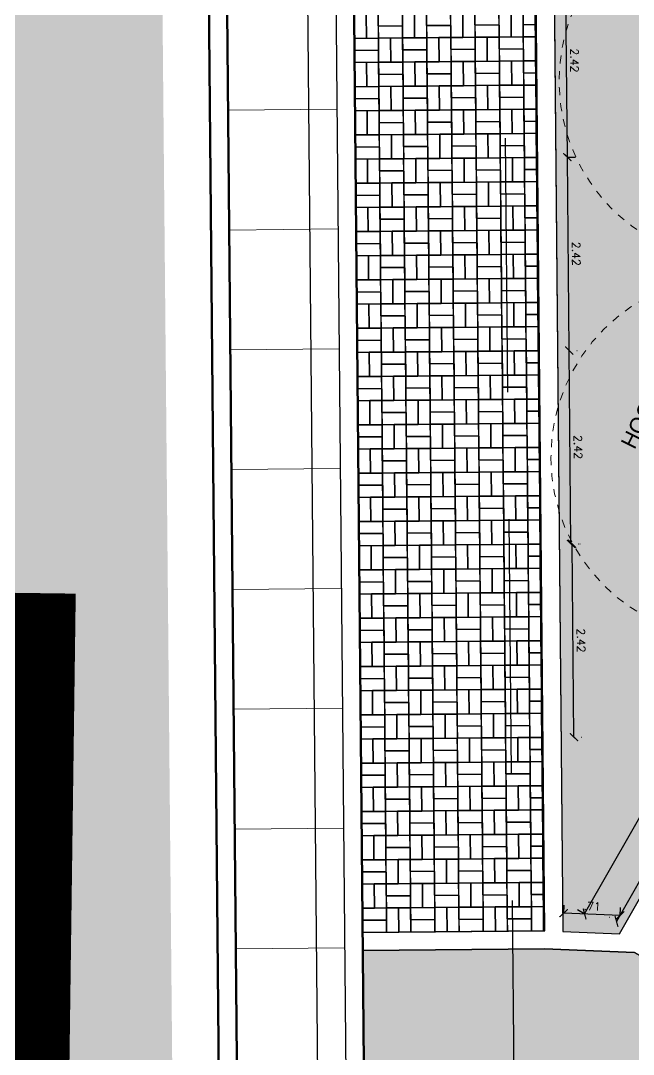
# Model space of a CAD drawing. Header units: millimetres. Extents: x 460 to 723, y 360 to 962.
# Drawn here: x 575.39 to 583.04, y 558.81 to 571.72 of the extents above; entities that cross this region are included whole.
import ezdxf
from ezdxf.enums import TextEntityAlignment as Align

# ---------------------------------------------------------------- set-up
doc = ezdxf.new("R2010")
doc.units = ezdxf.units.MM
doc.linetypes.add('DASHED2', pattern=[0.375, 0.25, -0.125])
doc.linetypes.add('HIDDEN2', pattern=[4.7625, 3.175, -1.5875])
doc.layers.get('0').update_dxf_attribs({"true_color": 0xc2ced6})
for name, color, linetype, lineweight in [('0-EVACUACIÓN', 84, 'Continuous', 90), ('LOTES_MENORCA', 250, 'Continuous', 50), ('Menorca-Parques-A-Arboles', 74, 'Continuous', 18), ('Menorca-Parques-A-Bruñas', 252, 'Continuous', 5), ('Menorca-Parques-A-Proyeccion', 9, 'DASHED2', 9)]:
    doc.layers.add(name, color=color, linetype=linetype, lineweight=lineweight)
for name, color, linetype in [('00_EJE VIAL', 253, 'HIDDEN2'), ('00_Lotes', 224, 'Continuous'), ('03_Text_Rasante', 1, 'Continuous'), ('0_HATCH_VEREDA', 253, 'Continuous'), ('C-ROAD', 7, 'Continuous'), ('Default', 7, 'Continuous'), ('G-ACOTADO LOTES', 251, 'Continuous')]:
    doc.layers.add(name, color=color, linetype=linetype)
doc.layers.add('A_TRAZADO', color=4, linetype='Continuous', plot=False)
doc.styles.add('01COTAS', font='romans.shx')
doc.styles.add('L100', font='', dxfattribs={"height": 0.25})
doc.styles.get('L100').set_extended_font_data('Simplified Arabic')
doc.dimstyles.new('DIM-50-PLANTA', dxfattribs={"dimscale": 0.05, "dimtxt": 2, "dimasz": 2, "dimexe": 2, "dimexo": 2, "dimgap": 1, "dimtad": 1, "dimzin": 4, "dimdsep": 46, "dimtxsty": '01COTAS', "dimblk": 'ARCHTICK', "dimcen": 25, "dimclrd": 256, "dimclre": 256, "dimclrt": 2, "dimadec": 0, "dimazin": 3, "dimtfac": 1, "dimtmove": 2, "dimatfit": 3, "dimfxl": 2, "dimtolj": 1, "dimtzin": 0, "dimarcsym": 0})

# ---------------------------------------------------------------- blocks, each defined once
blk = doc.blocks.new('block de adoquin 2')
at = {"layer": '0_HATCH_VEREDA', "elevation": -6.8006}
for points in [[(311096.1001, 8611288.2044), (311096.2001, 8611288.2049), (311096.1992, 8611288.4049), (311096.0992, 8611288.4044)], [(311096.2001, 8611288.2049), (311096.3001, 8611288.2053), (311096.2992, 8611288.4053), (311096.1992, 8611288.4049)], [(311096.2992, 8611288.4053), (311096.2997, 8611288.3053), (311096.4997, 8611288.3063), (311096.4992, 8611288.4063)], [(311096.5001, 8611288.2063), (311096.6001, 8611288.2067), (311096.5992, 8611288.4067), (311096.4992, 8611288.4063)], [(311096.6001, 8611288.2067), (311096.7001, 8611288.2072), (311096.6992, 8611288.4072), (311096.5992, 8611288.4067)], [(311096.6992, 8611288.4072), (311096.6997, 8611288.3072), (311096.8997, 8611288.3081), (311096.8992, 8611288.4081)], [(311096.9001, 8611288.2081), (311097.0001, 8611288.2086), (311096.9992, 8611288.4086), (311096.8992, 8611288.4081)], [(311097.0001, 8611288.2086), (311097.1001, 8611288.2091), (311097.0992, 8611288.4091), (311096.9992, 8611288.4086)], [(311097.0992, 8611288.4091), (311097.0997, 8611288.3091), (311097.2997, 8611288.31), (311097.2992, 8611288.41)], [(311097.3001, 8611288.21), (311097.4001, 8611288.2105), (311097.3992, 8611288.4105), (311097.2992, 8611288.41)], [(311097.4001, 8611288.2105), (311097.5001, 8611288.211), (311097.4992, 8611288.411), (311097.3992, 8611288.4105)], [(311097.5992, 8611288.4114), (311097.4992, 8611288.411), (311097.4997, 8611288.311), (311097.5997, 8611288.3114)], [(311096.2997, 8611288.3053), (311096.3001, 8611288.2053), (311096.5001, 8611288.2063), (311096.4997, 8611288.3063)], [(311096.6997, 8611288.3072), (311096.7001, 8611288.2072), (311096.9001, 8611288.2081), (311096.8997, 8611288.3081)], [(311097.0997, 8611288.3091), (311097.1001, 8611288.2091), (311097.3001, 8611288.21), (311097.2997, 8611288.31)], [(311097.5997, 8611288.3114), (311097.4997, 8611288.311), (311097.5001, 8611288.211), (311097.6001, 8611288.2114)], [(311096.1001, 8611288.2044), (311096.1006, 8611288.1044), (311096.3006, 8611288.1053), (311096.3001, 8611288.2053)], [(311096.3011, 8611288.0053), (311096.4011, 8611288.0058), (311096.4001, 8611288.2058), (311096.3001, 8611288.2053)], [(311096.4011, 8611288.0058), (311096.5011, 8611288.0063), (311096.5001, 8611288.2063), (311096.4001, 8611288.2058)], [(311096.5001, 8611288.2063), (311096.5006, 8611288.1063), (311096.7006, 8611288.1072), (311096.7001, 8611288.2072)], [(311096.7011, 8611288.0072), (311096.8011, 8611288.0077), (311096.8001, 8611288.2077), (311096.7001, 8611288.2072)], [(311096.8011, 8611288.0077), (311096.9011, 8611288.0081), (311096.9001, 8611288.2081), (311096.8001, 8611288.2077)], [(311096.9001, 8611288.2081), (311096.9006, 8611288.1081), (311097.1006, 8611288.1091), (311097.1001, 8611288.2091)], [(311097.1011, 8611288.0091), (311097.2011, 8611288.0096), (311097.2001, 8611288.2096), (311097.1001, 8611288.2091)], [(311097.2011, 8611288.0096), (311097.3011, 8611288.01), (311097.3001, 8611288.21), (311097.2001, 8611288.2096)], [(311097.3001, 8611288.21), (311097.3006, 8611288.11), (311097.5006, 8611288.111), (311097.5001, 8611288.211)], [(311097.5011, 8611288.011), (311097.6011, 8611288.0114), (311097.6001, 8611288.2114), (311097.5001, 8611288.211)], [(311096.1006, 8611288.1044), (311096.1011, 8611288.0044), (311096.3011, 8611288.0053), (311096.3006, 8611288.1053)], [(311096.5006, 8611288.1063), (311096.5011, 8611288.0063), (311096.7011, 8611288.0072), (311096.7006, 8611288.1072)], [(311096.9006, 8611288.1081), (311096.9011, 8611288.0081), (311097.1011, 8611288.0091), (311097.1006, 8611288.1091)], [(311097.3006, 8611288.11), (311097.3011, 8611288.01), (311097.5011, 8611288.011), (311097.5006, 8611288.111)], [(311096.102, 8611287.8044), (311096.202, 8611287.8049), (311096.2011, 8611288.0049), (311096.1011, 8611288.0044)], [(311096.202, 8611287.8049), (311096.302, 8611287.8053), (311096.3011, 8611288.0053), (311096.2011, 8611288.0049)], [(311096.3011, 8611288.0053), (311096.3015, 8611287.9053), (311096.5015, 8611287.9063), (311096.5011, 8611288.0063)], [(311096.502, 8611287.8063), (311096.602, 8611287.8067), (311096.6011, 8611288.0067), (311096.5011, 8611288.0063)], [(311096.602, 8611287.8067), (311096.702, 8611287.8072), (311096.7011, 8611288.0072), (311096.6011, 8611288.0067)], [(311096.7011, 8611288.0072), (311096.7015, 8611287.9072), (311096.9015, 8611287.9081), (311096.9011, 8611288.0081)], [(311096.902, 8611287.8082), (311097.002, 8611287.8086), (311097.0011, 8611288.0086), (311096.9011, 8611288.0081)], [(311097.002, 8611287.8086), (311097.102, 8611287.8091), (311097.1011, 8611288.0091), (311097.0011, 8611288.0086)], [(311097.1011, 8611288.0091), (311097.1015, 8611287.9091), (311097.3015, 8611287.91), (311097.3011, 8611288.01)], [(311097.302, 8611287.81), (311097.402, 8611287.8105), (311097.4011, 8611288.0105), (311097.3011, 8611288.01)], [(311097.402, 8611287.8105), (311097.502, 8611287.811), (311097.5011, 8611288.011), (311097.4011, 8611288.0105)], [(311097.6011, 8611288.0114), (311097.5011, 8611288.011), (311097.5015, 8611287.911), (311097.6015, 8611287.9114)], [(311096.3015, 8611287.9053), (311096.302, 8611287.8053), (311096.502, 8611287.8063), (311096.5015, 8611287.9063)], [(311096.7015, 8611287.9072), (311096.702, 8611287.8072), (311096.902, 8611287.8082), (311096.9015, 8611287.9081)], [(311097.1015, 8611287.9091), (311097.102, 8611287.8091), (311097.302, 8611287.81), (311097.3015, 8611287.91)], [(311097.6015, 8611287.9114), (311097.5015, 8611287.911), (311097.502, 8611287.811), (311097.602, 8611287.8114)], [(311096.102, 8611287.8044), (311096.1025, 8611287.7044), (311096.3025, 8611287.7053), (311096.302, 8611287.8053)], [(311096.303, 8611287.6053), (311096.403, 8611287.6058), (311096.402, 8611287.8058), (311096.302, 8611287.8053)], [(311096.403, 8611287.6058), (311096.503, 8611287.6063), (311096.502, 8611287.8063), (311096.402, 8611287.8058)], [(311096.502, 8611287.8063), (311096.5025, 8611287.7063), (311096.7025, 8611287.7072), (311096.702, 8611287.8072)], [(311096.7029, 8611287.6072), (311096.8029, 8611287.6077), (311096.802, 8611287.8077), (311096.702, 8611287.8072)], [(311096.8029, 8611287.6077), (311096.9029, 8611287.6082), (311096.902, 8611287.8082), (311096.802, 8611287.8077)], [(311096.902, 8611287.8082), (311096.9025, 8611287.7082), (311097.1025, 8611287.7091), (311097.102, 8611287.8091)], [(311097.1029, 8611287.6091), (311097.2029, 8611287.6096), (311097.202, 8611287.8096), (311097.102, 8611287.8091)], [(311097.2029, 8611287.6096), (311097.3029, 8611287.61), (311097.302, 8611287.81), (311097.202, 8611287.8096)], [(311097.302, 8611287.81), (311097.3025, 8611287.71), (311097.5025, 8611287.711), (311097.502, 8611287.811)], [(311097.5029, 8611287.611), (311097.6029, 8611287.6114), (311097.602, 8611287.8114), (311097.502, 8611287.811)], [(311096.1025, 8611287.7044), (311096.103, 8611287.6044), (311096.303, 8611287.6053), (311096.3025, 8611287.7053)], [(311096.5025, 8611287.7063), (311096.503, 8611287.6063), (311096.7029, 8611287.6072), (311096.7025, 8611287.7072)], [(311096.9025, 8611287.7082), (311096.9029, 8611287.6082), (311097.1029, 8611287.6091), (311097.1025, 8611287.7091)], [(311097.3025, 8611287.71), (311097.3029, 8611287.61), (311097.5029, 8611287.611), (311097.5025, 8611287.711)], [(311096.1039, 8611287.4044), (311096.2039, 8611287.4049), (311096.203, 8611287.6049), (311096.103, 8611287.6044)], [(311096.2039, 8611287.4049), (311096.3039, 8611287.4053), (311096.303, 8611287.6053), (311096.203, 8611287.6049)], [(311096.303, 8611287.6053), (311096.3034, 8611287.5053), (311096.5034, 8611287.5063), (311096.503, 8611287.6063)], [(311096.5039, 8611287.4063), (311096.6039, 8611287.4067), (311096.6029, 8611287.6067), (311096.503, 8611287.6063)], [(311096.6039, 8611287.4067), (311096.7039, 8611287.4072), (311096.7029, 8611287.6072), (311096.6029, 8611287.6067)], [(311096.7029, 8611287.6072), (311096.7034, 8611287.5072), (311096.9034, 8611287.5082), (311096.9029, 8611287.6082)], [(311096.9039, 8611287.4082), (311097.0039, 8611287.4086), (311097.0029, 8611287.6086), (311096.9029, 8611287.6082)], [(311097.0039, 8611287.4086), (311097.1039, 8611287.4091), (311097.1029, 8611287.6091), (311097.0029, 8611287.6086)], [(311097.1029, 8611287.6091), (311097.1034, 8611287.5091), (311097.3034, 8611287.51), (311097.3029, 8611287.61)], [(311097.3039, 8611287.41), (311097.4039, 8611287.4105), (311097.4029, 8611287.6105), (311097.3029, 8611287.61)], [(311097.4039, 8611287.4105), (311097.5039, 8611287.411), (311097.5029, 8611287.611), (311097.4029, 8611287.6105)], [(311097.6029, 8611287.6114), (311097.5029, 8611287.611), (311097.5034, 8611287.511), (311097.6034, 8611287.5114)], [(311096.3034, 8611287.5053), (311096.3039, 8611287.4053), (311096.5039, 8611287.4063), (311096.5034, 8611287.5063)], [(311096.7034, 8611287.5072), (311096.7039, 8611287.4072), (311096.9039, 8611287.4082), (311096.9034, 8611287.5082)], [(311097.1034, 8611287.5091), (311097.1039, 8611287.4091), (311097.3039, 8611287.41), (311097.3034, 8611287.51)], [(311097.6034, 8611287.5114), (311097.5034, 8611287.511), (311097.5039, 8611287.411), (311097.6039, 8611287.4114)], [(311096.1039, 8611287.4044), (311096.1044, 8611287.3044), (311096.3044, 8611287.3053), (311096.3039, 8611287.4053)], [(311096.3048, 8611287.2053), (311096.4048, 8611287.2058), (311096.4039, 8611287.4058), (311096.3039, 8611287.4053)], [(311096.4048, 8611287.2058), (311096.5048, 8611287.2063), (311096.5039, 8611287.4063), (311096.4039, 8611287.4058)], [(311096.5039, 8611287.4063), (311096.5044, 8611287.3063), (311096.7044, 8611287.3072), (311096.7039, 8611287.4072)], [(311096.7048, 8611287.2072), (311096.8048, 8611287.2077), (311096.8039, 8611287.4077), (311096.7039, 8611287.4072)], [(311096.8048, 8611287.2077), (311096.9048, 8611287.2082), (311096.9039, 8611287.4082), (311096.8039, 8611287.4077)], [(311096.9039, 8611287.4082), (311096.9044, 8611287.3082), (311097.1044, 8611287.3091), (311097.1039, 8611287.4091)], [(311097.1048, 8611287.2091), (311097.2048, 8611287.2096), (311097.2039, 8611287.4096), (311097.1039, 8611287.4091)], [(311097.2048, 8611287.2096), (311097.3048, 8611287.21), (311097.3039, 8611287.41), (311097.2039, 8611287.4096)], [(311097.3039, 8611287.41), (311097.3043, 8611287.31), (311097.5043, 8611287.311), (311097.5039, 8611287.411)], [(311097.5048, 8611287.211), (311097.6048, 8611287.2114), (311097.6039, 8611287.4114), (311097.5039, 8611287.411)], [(311096.1044, 8611287.3044), (311096.1048, 8611287.2044), (311096.3048, 8611287.2053), (311096.3044, 8611287.3053)], [(311096.5044, 8611287.3063), (311096.5048, 8611287.2063), (311096.7048, 8611287.2072), (311096.7044, 8611287.3072)], [(311096.9044, 8611287.3082), (311096.9048, 8611287.2082), (311097.1048, 8611287.2091), (311097.1044, 8611287.3091)], [(311097.3043, 8611287.31), (311097.3048, 8611287.21), (311097.5048, 8611287.211), (311097.5043, 8611287.311)], [(311096.1058, 8611287.0044), (311096.2058, 8611287.0049), (311096.2048, 8611287.2049), (311096.1048, 8611287.2044)], [(311096.2058, 8611287.0049), (311096.3058, 8611287.0053), (311096.3048, 8611287.2053), (311096.2048, 8611287.2049)], [(311096.3048, 8611287.2053), (311096.3053, 8611287.1053), (311096.5053, 8611287.1063), (311096.5048, 8611287.2063)], [(311096.5058, 8611287.0063), (311096.6058, 8611287.0068), (311096.6048, 8611287.2068), (311096.5048, 8611287.2063)], [(311096.6058, 8611287.0068), (311096.7058, 8611287.0072), (311096.7048, 8611287.2072), (311096.6048, 8611287.2068)], [(311096.7048, 8611287.2072), (311096.7053, 8611287.1072), (311096.9053, 8611287.1082), (311096.9048, 8611287.2082)], [(311096.9058, 8611287.0082), (311097.0058, 8611287.0086), (311097.0048, 8611287.2086), (311096.9048, 8611287.2082)], [(311097.0058, 8611287.0086), (311097.1058, 8611287.0091), (311097.1048, 8611287.2091), (311097.0048, 8611287.2086)], [(311097.1048, 8611287.2091), (311097.1053, 8611287.1091), (311097.3053, 8611287.11), (311097.3048, 8611287.21)], [(311097.3058, 8611287.01), (311097.4058, 8611287.0105), (311097.4048, 8611287.2105), (311097.3048, 8611287.21)], [(311097.4058, 8611287.0105), (311097.5058, 8611287.011), (311097.5048, 8611287.211), (311097.4048, 8611287.2105)], [(311097.6048, 8611287.2114), (311097.5048, 8611287.211), (311097.5053, 8611287.111), (311097.6053, 8611287.1114)], [(311096.3053, 8611287.1053), (311096.3058, 8611287.0053), (311096.5058, 8611287.0063), (311096.5053, 8611287.1063)], [(311096.7053, 8611287.1072), (311096.7058, 8611287.0072), (311096.9058, 8611287.0082), (311096.9053, 8611287.1082)], [(311097.1053, 8611287.1091), (311097.1058, 8611287.0091), (311097.3058, 8611287.01), (311097.3053, 8611287.11)], [(311097.6053, 8611287.1114), (311097.5053, 8611287.111), (311097.5058, 8611287.011), (311097.6058, 8611287.0114)], [(311096.1058, 8611287.0044), (311096.1062, 8611286.9044), (311096.3062, 8611286.9053), (311096.3058, 8611287.0053)], [(311096.3067, 8611286.8053), (311096.4067, 8611286.8058), (311096.4058, 8611287.0058), (311096.3058, 8611287.0053)], [(311096.4067, 8611286.8058), (311096.5067, 8611286.8063), (311096.5058, 8611287.0063), (311096.4058, 8611287.0058)], [(311096.5058, 8611287.0063), (311096.5062, 8611286.9063), (311096.7062, 8611286.9072), (311096.7058, 8611287.0072)], [(311096.7067, 8611286.8072), (311096.8067, 8611286.8077), (311096.8058, 8611287.0077), (311096.7058, 8611287.0072)], [(311096.8067, 8611286.8077), (311096.9067, 8611286.8082), (311096.9058, 8611287.0082), (311096.8058, 8611287.0077)], [(311096.9058, 8611287.0082), (311096.9062, 8611286.9082), (311097.1062, 8611286.9091), (311097.1058, 8611287.0091)], [(311097.1067, 8611286.8091), (311097.2067, 8611286.8096), (311097.2058, 8611287.0096), (311097.1058, 8611287.0091)], [(311097.2067, 8611286.8096), (311097.3067, 8611286.81), (311097.3058, 8611287.01), (311097.2058, 8611287.0096)], [(311097.3058, 8611287.01), (311097.3062, 8611286.91), (311097.5062, 8611286.911), (311097.5058, 8611287.011)], [(311097.5067, 8611286.811), (311097.6067, 8611286.8114), (311097.6058, 8611287.0114), (311097.5058, 8611287.011)], [(311096.1062, 8611286.9044), (311096.1067, 8611286.8044), (311096.3067, 8611286.8053), (311096.3062, 8611286.9053)], [(311096.5062, 8611286.9063), (311096.5067, 8611286.8063), (311096.7067, 8611286.8072), (311096.7062, 8611286.9072)], [(311096.9062, 8611286.9082), (311096.9067, 8611286.8082), (311097.1067, 8611286.8091), (311097.1062, 8611286.9091)], [(311097.3062, 8611286.91), (311097.3067, 8611286.81), (311097.5067, 8611286.811), (311097.5062, 8611286.911)]]:
    blk.add_lwpolyline(points, close=True, dxfattribs=at)
blk = doc.blocks.new('SE')
at = {"layer": 'Menorca-Parques-A-Proyeccion', "ltscale": 0.1}
blk.add_arc((99.53, 90.01), 37.5, 180, 270, dxfattribs=at)
blk = doc.blocks.new('BLOCK ADOQUIN ROJO 3')
at = {"layer": 'C-ROAD', "color": 244, "linetype": 'Continuous', "transparency": 33554687, "elevation": -6.8006}
for points in [[(311100.7103, 8611290.9814), (311100.7969, 8611290.9315), (311100.8969, 8611291.1047), (311100.8103, 8611291.1547)], [(311100.7969, 8611290.9315), (311100.8835, 8611290.8815), (311100.9835, 8611291.0547), (311100.8969, 8611291.1047)], [(311100.9835, 8611291.0547), (311100.9335, 8611290.9681), (311101.1067, 8611290.8681), (311101.1567, 8611290.9547)], [(311100.7103, 8611290.9814), (311100.6603, 8611290.8948), (311100.8335, 8611290.7948), (311100.8835, 8611290.8815)], [(311100.9335, 8611290.9681), (311100.8835, 8611290.8815), (311101.0567, 8611290.7815), (311101.1067, 8611290.8681)], [(311100.6603, 8611290.8948), (311100.6103, 8611290.8082), (311100.7835, 8611290.7082), (311100.8335, 8611290.7948)], [(311100.7835, 8611290.7082), (311100.8701, 8611290.6582), (311100.9701, 8611290.8315), (311100.8835, 8611290.8815)], [(311101.0567, 8611290.7815), (311101.1433, 8611290.7315), (311101.2433, 8611290.9047), (311101.1567, 8611290.9547)], [(311101.1433, 8611290.7315), (311101.2299, 8611290.6815), (311101.3299, 8611290.8547), (311101.2433, 8611290.9047)], [(311100.5103, 8611290.635), (311100.5969, 8611290.585), (311100.6969, 8611290.7582), (311100.6103, 8611290.8082)], [(311100.8701, 8611290.6582), (311100.9567, 8611290.6083), (311101.0567, 8611290.7815), (311100.9701, 8611290.8315)], [(311101.3299, 8611290.8547), (311101.2799, 8611290.7681), (311101.4531, 8611290.6681), (311101.5031, 8611290.7547)], [(311100.5969, 8611290.585), (311100.6835, 8611290.535), (311100.7835, 8611290.7082), (311100.6969, 8611290.7582)], [(311101.0567, 8611290.7815), (311101.0067, 8611290.6949), (311101.1799, 8611290.5949), (311101.2299, 8611290.6815)], [(311101.2799, 8611290.7681), (311101.2299, 8611290.6815), (311101.4031, 8611290.5815), (311101.4531, 8611290.6681)], [(311101.4031, 8611290.5815), (311101.4897, 8611290.5315), (311101.5897, 8611290.7047), (311101.5031, 8611290.7547)], [(311100.5103, 8611290.635), (311100.4603, 8611290.5484), (311100.6335, 8611290.4484), (311100.6835, 8611290.535)], [(311100.7835, 8611290.7082), (311100.7335, 8611290.6216), (311100.9067, 8611290.5216), (311100.9567, 8611290.6083)], [(311101.0067, 8611290.6949), (311100.9567, 8611290.6083), (311101.1299, 8611290.5083), (311101.1799, 8611290.5949)], [(311101.1299, 8611290.5083), (311101.2165, 8611290.4583), (311101.3165, 8611290.6315), (311101.2299, 8611290.6815)], [(311101.2165, 8611290.4583), (311101.3031, 8611290.4083), (311101.4031, 8611290.5815), (311101.3165, 8611290.6315)], [(311101.4897, 8611290.5315), (311101.5763, 8611290.4815), (311101.6763, 8611290.6547), (311101.5897, 8611290.7047)], [(311101.6763, 8611290.6547), (311101.6263, 8611290.5681), (311101.7996, 8611290.4681), (311101.8495, 8611290.5547)], [(311100.4603, 8611290.5484), (311100.4103, 8611290.4618), (311100.5835, 8611290.3618), (311100.6335, 8611290.4484)], [(311100.7335, 8611290.6216), (311100.6835, 8611290.535), (311100.8567, 8611290.435), (311100.9067, 8611290.5216)], [(311100.8567, 8611290.435), (311100.9433, 8611290.385), (311101.0433, 8611290.5583), (311100.9567, 8611290.6083)], [(311100.9433, 8611290.385), (311101.0299, 8611290.3351), (311101.1299, 8611290.5083), (311101.0433, 8611290.5583)], [(311101.4031, 8611290.5815), (311101.3531, 8611290.4949), (311101.5264, 8611290.3949), (311101.5763, 8611290.4815)], [(311101.6263, 8611290.5681), (311101.5763, 8611290.4815), (311101.7496, 8611290.3815), (311101.7996, 8611290.4681)], [(311101.7496, 8611290.3815), (311101.8362, 8611290.3315), (311101.9362, 8611290.5047), (311101.8495, 8611290.5547)], [(311100.3103, 8611290.2886), (311100.3969, 8611290.2386), (311100.4969, 8611290.4118), (311100.4103, 8611290.4618)], [(311100.5835, 8611290.3618), (311100.6701, 8611290.3118), (311100.7701, 8611290.485), (311100.6835, 8611290.535)], [(311100.6701, 8611290.3118), (311100.7567, 8611290.2618), (311100.8567, 8611290.435), (311100.7701, 8611290.485)], [(311101.1299, 8611290.5083), (311101.0799, 8611290.4217), (311101.2531, 8611290.3217), (311101.3031, 8611290.4083)], [(311101.3531, 8611290.4949), (311101.3031, 8611290.4083), (311101.4764, 8611290.3083), (311101.5264, 8611290.3949)], [(311101.4764, 8611290.3083), (311101.563, 8611290.2583), (311101.663, 8611290.4315), (311101.5763, 8611290.4815)], [(311101.8362, 8611290.3315), (311101.9228, 8611290.2815), (311102.0228, 8611290.4547), (311101.9362, 8611290.5047)], [(311102.1094, 8611290.4047), (311102.0228, 8611290.4547), (311101.9728, 8611290.3681), (311102.0594, 8611290.3181)], [(311100.3969, 8611290.2386), (311100.4835, 8611290.1886), (311100.5835, 8611290.3618), (311100.4969, 8611290.4118)], [(311100.8567, 8611290.435), (311100.8067, 8611290.3484), (311100.9799, 8611290.2484), (311101.0299, 8611290.3351)], [(311101.0799, 8611290.4217), (311101.0299, 8611290.3351), (311101.2032, 8611290.2351), (311101.2531, 8611290.3217)], [(311101.2032, 8611290.2351), (311101.2898, 8611290.1851), (311101.3898, 8611290.3583), (311101.3031, 8611290.4083)], [(311101.563, 8611290.2583), (311101.6496, 8611290.2083), (311101.7496, 8611290.3815), (311101.663, 8611290.4315)], [(311101.7496, 8611290.3815), (311101.6996, 8611290.2949), (311101.8728, 8611290.1949), (311101.9228, 8611290.2815)], [(311102.0594, 8611290.3181), (311101.9728, 8611290.3681), (311101.9228, 8611290.2815), (311102.0094, 8611290.2315)], [(311100.3103, 8611290.2886), (311100.2603, 8611290.202), (311100.4335, 8611290.102), (311100.4835, 8611290.1886)], [(311100.5835, 8611290.3618), (311100.5335, 8611290.2752), (311100.7067, 8611290.1752), (311100.7567, 8611290.2618)], [(311100.8067, 8611290.3484), (311100.7567, 8611290.2618), (311100.93, 8611290.1618), (311100.9799, 8611290.2484)], [(311100.93, 8611290.1618), (311101.0166, 8611290.1118), (311101.1165, 8611290.2851), (311101.0299, 8611290.3351)], [(311101.0166, 8611290.1118), (311101.1032, 8611290.0619), (311101.2032, 8611290.2351), (311101.1165, 8611290.2851)], [(311101.2898, 8611290.1851), (311101.3764, 8611290.1351), (311101.4764, 8611290.3083), (311101.3898, 8611290.3583)], [(311101.4764, 8611290.3083), (311101.4264, 8611290.2217), (311101.5996, 8611290.1217), (311101.6496, 8611290.2083)], [(311101.6996, 8611290.2949), (311101.6496, 8611290.2083), (311101.8228, 8611290.1083), (311101.8728, 8611290.1949)], [(311100.2603, 8611290.202), (311100.2103, 8611290.1154), (311100.3836, 8611290.0154), (311100.4335, 8611290.102)], [(311100.5335, 8611290.2752), (311100.4835, 8611290.1886), (311100.6568, 8611290.0886), (311100.7067, 8611290.1752)], [(311100.6568, 8611290.0886), (311100.7434, 8611290.0386), (311100.8433, 8611290.2118), (311100.7567, 8611290.2618)], [(311100.7434, 8611290.0386), (311100.83, 8611289.9886), (311100.93, 8611290.1618), (311100.8433, 8611290.2118)], [(311101.2032, 8611290.2351), (311101.1532, 8611290.1485), (311101.3264, 8611290.0485), (311101.3764, 8611290.1351)], [(311101.4264, 8611290.2217), (311101.3764, 8611290.1351), (311101.5496, 8611290.0351), (311101.5996, 8611290.1217)], [(311101.5496, 8611290.0351), (311101.6362, 8611289.9851), (311101.7362, 8611290.1583), (311101.6496, 8611290.2083)], [(311101.8228, 8611290.1083), (311101.9094, 8611290.0583), (311102.0094, 8611290.2315), (311101.9228, 8611290.2815)], [(311100.1104, 8611289.9422), (311100.197, 8611289.8922), (311100.2969, 8611290.0654), (311100.2103, 8611290.1154)], [(311100.3836, 8611290.0154), (311100.4702, 8611289.9654), (311100.5701, 8611290.1386), (311100.4835, 8611290.1886)], [(311100.4702, 8611289.9654), (311100.5568, 8611289.9154), (311100.6568, 8611290.0886), (311100.5701, 8611290.1386)], [(311100.93, 8611290.1618), (311100.88, 8611290.0752), (311101.0532, 8611289.9752), (311101.1032, 8611290.0619)], [(311101.1532, 8611290.1485), (311101.1032, 8611290.0619), (311101.2764, 8611289.9619), (311101.3264, 8611290.0485)], [(311101.2764, 8611289.9619), (311101.363, 8611289.9119), (311101.463, 8611290.0851), (311101.3764, 8611290.1351)], [(311101.6362, 8611289.9851), (311101.7228, 8611289.9351), (311101.8228, 8611290.1083), (311101.7362, 8611290.1583)], [(311100.197, 8611289.8922), (311100.2836, 8611289.8422), (311100.3836, 8611290.0154), (311100.2969, 8611290.0654)], [(311100.6568, 8611290.0886), (311100.6068, 8611290.002), (311100.78, 8611289.902), (311100.83, 8611289.9886)], [(311100.88, 8611290.0752), (311100.83, 8611289.9886), (311101.0032, 8611289.8886), (311101.0532, 8611289.9752)], [(311101.0032, 8611289.8886), (311101.0898, 8611289.8386), (311101.1898, 8611290.0119), (311101.1032, 8611290.0619)], [(311101.363, 8611289.9119), (311101.4496, 8611289.8619), (311101.5496, 8611290.0351), (311101.463, 8611290.0851)], [(311101.5496, 8611290.0351), (311101.4996, 8611289.9485), (311101.6728, 8611289.8485), (311101.7228, 8611289.9351)], [(311101.9094, 8611290.0583), (311101.8228, 8611290.1083), (311101.7728, 8611290.0217), (311101.8594, 8611289.9717)], [(311100.1104, 8611289.9422), (311100.0604, 8611289.8556), (311100.2336, 8611289.7556), (311100.2836, 8611289.8422)], [(311100.3836, 8611290.0154), (311100.3336, 8611289.9288), (311100.5068, 8611289.8288), (311100.5568, 8611289.9154)], [(311100.6068, 8611290.002), (311100.5568, 8611289.9154), (311100.73, 8611289.8154), (311100.78, 8611289.902)], [(311100.73, 8611289.8154), (311100.8166, 8611289.7654), (311100.9166, 8611289.9386), (311100.83, 8611289.9886)], [(311101.0898, 8611289.8386), (311101.1764, 8611289.7887), (311101.2764, 8611289.9619), (311101.1898, 8611290.0119)], [(311101.2764, 8611289.9619), (311101.2264, 8611289.8753), (311101.3996, 8611289.7753), (311101.4496, 8611289.8619)], [(311101.4996, 8611289.9485), (311101.4496, 8611289.8619), (311101.6228, 8611289.7619), (311101.6728, 8611289.8485)], [(311101.8594, 8611289.9717), (311101.7728, 8611290.0217), (311101.7228, 8611289.9351), (311101.8094, 8611289.8851)], [(311100.0604, 8611289.8556), (311100.0104, 8611289.769), (311100.1836, 8611289.669), (311100.2336, 8611289.7556)], [(311100.3336, 8611289.9288), (311100.2836, 8611289.8422), (311100.4568, 8611289.7422), (311100.5068, 8611289.8288)], [(311100.4568, 8611289.7422), (311100.5434, 8611289.6922), (311100.6434, 8611289.8654), (311100.5568, 8611289.9154)], [(311100.5434, 8611289.6922), (311100.63, 8611289.6422), (311100.73, 8611289.8154), (311100.6434, 8611289.8654)], [(311100.8166, 8611289.7654), (311100.9032, 8611289.7154), (311101.0032, 8611289.8886), (311100.9166, 8611289.9386)], [(311101.0032, 8611289.8886), (311100.9532, 8611289.802), (311101.1264, 8611289.702), (311101.1764, 8611289.7887)], [(311101.2264, 8611289.8753), (311101.1764, 8611289.7887), (311101.3496, 8611289.6887), (311101.3996, 8611289.7753)], [(311101.3496, 8611289.6887), (311101.4362, 8611289.6387), (311101.5362, 8611289.8119), (311101.4496, 8611289.8619)], [(311101.6228, 8611289.7619), (311101.7094, 8611289.7119), (311101.8094, 8611289.8851), (311101.7228, 8611289.9351)], [(311100.1836, 8611289.669), (311100.2702, 8611289.619), (311100.3702, 8611289.7922), (311100.2836, 8611289.8422)], [(311100.2702, 8611289.619), (311100.3568, 8611289.569), (311100.4568, 8611289.7422), (311100.3702, 8611289.7922)], [(311100.73, 8611289.8154), (311100.68, 8611289.7288), (311100.8532, 8611289.6288), (311100.9032, 8611289.7154)], [(311100.9532, 8611289.802), (311100.9032, 8611289.7154), (311101.0764, 8611289.6154), (311101.1264, 8611289.702)], [(311101.0764, 8611289.6154), (311101.163, 8611289.5654), (311101.263, 8611289.7387), (311101.1764, 8611289.7887)], [(311101.4362, 8611289.6387), (311101.5228, 8611289.5887), (311101.6228, 8611289.7619), (311101.5362, 8611289.8119)], [(311100.4568, 8611289.7422), (311100.4068, 8611289.6556), (311100.58, 8611289.5556), (311100.63, 8611289.6422)], [(311100.68, 8611289.7288), (311100.63, 8611289.6422), (311100.8032, 8611289.5422), (311100.8532, 8611289.6288)], [(311100.8032, 8611289.5422), (311100.8898, 8611289.4922), (311100.9898, 8611289.6654), (311100.9032, 8611289.7154)], [(311101.163, 8611289.5654), (311101.2496, 8611289.5154), (311101.3496, 8611289.6887), (311101.263, 8611289.7387)], [(311101.3496, 8611289.6887), (311101.2996, 8611289.6021), (311101.4728, 8611289.5021), (311101.5228, 8611289.5887)], [(311101.7094, 8611289.7119), (311101.6228, 8611289.7619), (311101.5728, 8611289.6753), (311101.6594, 8611289.6253)], [(311100.4068, 8611289.6556), (311100.3568, 8611289.569), (311100.53, 8611289.469), (311100.58, 8611289.5556)], [(311100.53, 8611289.469), (311100.6166, 8611289.419), (311100.7166, 8611289.5922), (311100.63, 8611289.6422)], [(311100.8898, 8611289.4922), (311100.9764, 8611289.4422), (311101.0764, 8611289.6154), (311100.9898, 8611289.6654)], [(311101.0764, 8611289.6154), (311101.0264, 8611289.5288), (311101.1996, 8611289.4288), (311101.2496, 8611289.5154)], [(311101.2996, 8611289.6021), (311101.2496, 8611289.5154), (311101.4228, 8611289.4155), (311101.4728, 8611289.5021)], [(311101.6594, 8611289.6253), (311101.5728, 8611289.6753), (311101.5228, 8611289.5887), (311101.6094, 8611289.5387)], [(311100.6166, 8611289.419), (311100.7032, 8611289.369), (311100.8032, 8611289.5422), (311100.7166, 8611289.5922)], [(311100.8032, 8611289.5422), (311100.7532, 8611289.4556), (311100.9264, 8611289.3556), (311100.9764, 8611289.4422)], [(311101.0264, 8611289.5288), (311100.9764, 8611289.4422), (311101.1496, 8611289.3422), (311101.1996, 8611289.4288)], [(311101.1496, 8611289.3422), (311101.2362, 8611289.2922), (311101.3362, 8611289.4655), (311101.2496, 8611289.5154)], [(311101.4228, 8611289.4155), (311101.5094, 8611289.3655), (311101.6094, 8611289.5387), (311101.5228, 8611289.5887)], [(311100.7532, 8611289.4556), (311100.7032, 8611289.369), (311100.8764, 8611289.269), (311100.9264, 8611289.3556)], [(311100.8764, 8611289.269), (311100.963, 8611289.219), (311101.063, 8611289.3922), (311100.9764, 8611289.4422)], [(311101.2362, 8611289.2922), (311101.3228, 8611289.2422), (311101.4228, 8611289.4155), (311101.3362, 8611289.4655)], [(311100.963, 8611289.219), (311101.0496, 8611289.169), (311101.1496, 8611289.3422), (311101.063, 8611289.3922)], [(311101.1496, 8611289.3422), (311101.0996, 8611289.2556), (311101.2728, 8611289.1556), (311101.3228, 8611289.2422)], [(311101.5094, 8611289.3655), (311101.4228, 8611289.4155), (311101.3728, 8611289.3289), (311101.4594, 8611289.2789)], [(311101.0996, 8611289.2556), (311101.0496, 8611289.169), (311101.2228, 8611289.069), (311101.2728, 8611289.1556)], [(311101.4594, 8611289.2789), (311101.3728, 8611289.3289), (311101.3228, 8611289.2422), (311101.4094, 8611289.1923)], [(311101.2228, 8611289.069), (311101.3094, 8611289.019), (311101.4094, 8611289.1923), (311101.3228, 8611289.2422)]]:
    blk.add_lwpolyline(points, close=True, dxfattribs=at)
blk = doc.blocks.new('_ArchTick')
at = {"color": 0, "linetype": 'ByBlock', "const_width": 0.15}
blk.add_lwpolyline([(-0.5, -0.5), (0.5, 0.5)], dxfattribs=at)
blk = doc.blocks.new('*D283')
at = {"layer": 'Defpoints', "color": 0, "transparency": 16777216}
for p in [(599.717, 584.295), (599.999, 584.134), (581.364, 552.168)]:
    blk.add_point(p, dxfattribs=at)
at = {"layer": 'Menorca-Parques-A-Bruñas', "lineweight": -2, "transparency": 16777216}
for p, q in [((581.647, 552.006), (599.999, 584.134)), ((599.995, 584.136), (600.086, 584.084)), ((581.643, 552.009), (581.733, 551.957))]:
    blk.add_line(p, q, dxfattribs=at)
at = {"layer": 'Menorca-Parques-A-Bruñas', "lineweight": -2, "transparency": 16777216, "xscale": 0.1, "yscale": 0.1, "zscale": 0.1}
for p, rotation in [((599.999, 584.134), 60.26305922463302), ((581.647, 552.006), 240.263059224633)]:
    blk.add_blockref('_ArchTick', p, dxfattribs=dict(at, rotation=rotation))
at = {"layer": 'Menorca-Parques-A-Bruñas', "color": 2, "transparency": 16777216, "insert": (590.736, 568.12), "char_height": 0.1, "attachment_point": 5, "rotation": 60.2631, "style": '01COTAS'}
blk.add_mtext('\\A1;37.00', dxfattribs=at)
blk = doc.blocks.new('*D285')
at = {"layer": 'Defpoints', "color": 0, "transparency": 16777216}
for p in [(579.103, 596.071), (579.15, 552.649), (579.503, 552.652)]:
    blk.add_point(p, dxfattribs=at)
at = {"layer": 'Menorca-Parques-A-Bruñas', "lineweight": -2, "transparency": 16777216}
for p, q in [((578.754, 596.068), (578.65, 596.067)), ((578.75, 596.068), (579.15, 552.649)), ((579.155, 552.649), (579.05, 552.648))]:
    blk.add_line(p, q, dxfattribs=at)
at = {"layer": 'Menorca-Parques-A-Bruñas', "lineweight": -2, "transparency": 16777216, "xscale": 0.1, "yscale": 0.1, "zscale": 0.1}
for p, rotation in [((578.75, 596.068), 90.52859429104052), ((579.15, 552.649), 270.5285942910405)]:
    blk.add_blockref('_ArchTick', p, dxfattribs=dict(at, rotation=rotation))
at = {"layer": 'Menorca-Parques-A-Bruñas', "color": 2, "transparency": 16777216, "insert": (579.05, 574.359), "char_height": 0.1, "attachment_point": 5, "rotation": 270.5286, "style": '01COTAS'}
blk.add_mtext('\\A1;43.42', dxfattribs=at)
blk = doc.blocks.new('*D247')
at = {"layer": 'Defpoints', "color": 0, "linetype": 'Continuous', "transparency": 16777216}
for p in [(584.337, 562.393, -10.267), (582.834, 560.469), (583.139, 560.296, -10.267)]:
    blk.add_point(p, dxfattribs=at)
at = {"layer": 'Menorca-Parques-A-Bruñas', "linetype": 'Continuous', "lineweight": -2, "transparency": 16777216}
for p, q in [((583.946, 562.616), (583.942, 562.618)), ((584.028, 562.569), (582.834, 560.469)), ((582.752, 560.516), (582.748, 560.518))]:
    blk.add_line(p, q, dxfattribs=at)
at = {"layer": 'Menorca-Parques-A-Bruñas', "linetype": 'Continuous', "lineweight": -2, "transparency": 16777216, "xscale": 0.1, "yscale": 0.1, "zscale": 0.1}
for p, rotation in [((584.028, 562.569), 60.37689033142916), ((582.834, 560.469), 240.3768903314291)]:
    blk.add_blockref('_ArchTick', p, dxfattribs=dict(at, rotation=rotation))
at = {"layer": 'Menorca-Parques-A-Bruñas', "color": 2, "linetype": 'Continuous', "transparency": 16777216, "insert": (583.345, 561.568), "char_height": 0.1, "attachment_point": 5, "rotation": 60.3769, "style": '01COTAS'}
blk.add_mtext('\\A1;2.42', dxfattribs=at)
blk = doc.blocks.new('*D248')
at = {"layer": 'Defpoints', "color": 0, "linetype": 'Continuous', "transparency": 16777216}
for p in [(589.083, 572.201), (589.519, 571.952), (582.871, 560.314)]:
    blk.add_point(p, dxfattribs=at)
at = {"layer": 'Menorca-Parques-A-Bruñas', "linetype": 'Continuous', "lineweight": -2, "transparency": 16777216}
for p, q in [((582.435, 560.563), (589.083, 572.201)), ((589.087, 572.199), (588.997, 572.251)), ((582.439, 560.561), (582.348, 560.612))]:
    blk.add_line(p, q, dxfattribs=at)
at = {"layer": 'Menorca-Parques-A-Bruñas', "linetype": 'Continuous', "lineweight": -2, "transparency": 16777216, "xscale": 0.1, "yscale": 0.1, "zscale": 0.1}
for p, rotation in [((589.083, 572.201), 60.26305923390061), ((582.435, 560.563), 240.2630592339005)]:
    blk.add_blockref('_ArchTick', p, dxfattribs=dict(at, rotation=rotation))
at = {"layer": 'Menorca-Parques-A-Bruñas', "color": 2, "linetype": 'Continuous', "transparency": 16777216, "insert": (585.672, 566.432), "char_height": 0.1, "attachment_point": 5, "rotation": 60.2631, "style": '01COTAS'}
blk.add_mtext('\\A1;13.40', dxfattribs=at)
blk = doc.blocks.new('*D255')
at = {"layer": 'Defpoints', "color": 0, "linetype": 'Continuous', "transparency": 16777216}
for p in [(582.174, 560.573), (582.165, 560.343), (582.871, 560.314)]:
    blk.add_point(p, dxfattribs=at)
at = {"layer": 'Menorca-Parques-A-Bruñas', "linetype": 'Continuous', "lineweight": -2, "transparency": 16777216}
for p, q in [((582.174, 560.569), (582.179, 560.673)), ((582.88, 560.54), (582.884, 560.645)), ((582.88, 560.545), (582.174, 560.573))]:
    blk.add_line(p, q, dxfattribs=at)
at = {"layer": 'Menorca-Parques-A-Bruñas', "linetype": 'Continuous', "lineweight": -2, "transparency": 16777216, "xscale": 0.1, "yscale": 0.1, "zscale": 0.1}
for p, rotation in [((582.174, 560.573), 177.6588337770276), ((582.88, 560.545), 357.6588337770276)]:
    blk.add_blockref('_ArchTick', p, dxfattribs=dict(at, rotation=rotation))
at = {"layer": 'Menorca-Parques-A-Bruñas', "color": 2, "linetype": 'Continuous', "transparency": 16777216, "insert": (582.531, 560.659), "char_height": 0.1, "attachment_point": 5, "rotation": 357.6588, "style": '01COTAS'}
blk.add_mtext('\\A1;.71', dxfattribs=at)
blk = doc.blocks.new('*D256')
at = {"layer": 'Defpoints', "color": 0, "linetype": 'Continuous', "transparency": 16777216}
for p in [(581.879, 565.183, -10.267), (582.28, 565.187), (581.916, 562.768, -10.267)]:
    blk.add_point(p, dxfattribs=at)
at = {"layer": 'Menorca-Parques-A-Bruñas', "linetype": 'Continuous', "lineweight": -2, "transparency": 16777216}
for p, q in [((582.302, 562.772), (582.28, 565.187)), ((582.375, 565.188), (582.38, 565.188)), ((582.397, 562.773), (582.402, 562.773))]:
    blk.add_line(p, q, dxfattribs=at)
at = {"layer": 'Menorca-Parques-A-Bruñas', "linetype": 'Continuous', "lineweight": -2, "transparency": 16777216, "xscale": 0.1, "yscale": 0.1, "zscale": 0.1}
for p, rotation in [((582.28, 565.187), 90.52860992597041), ((582.302, 562.772), 270.5286099259704)]:
    blk.add_blockref('_ArchTick', p, dxfattribs=dict(at, rotation=rotation))
at = {"layer": 'Menorca-Parques-A-Bruñas', "color": 2, "linetype": 'Continuous', "transparency": 16777216, "insert": (582.391, 563.98), "char_height": 0.1, "attachment_point": 5, "rotation": 270.5286, "style": '01COTAS'}
blk.add_mtext('\\A1;2.42', dxfattribs=at)
blk = doc.blocks.new('*D257')
at = {"layer": 'Defpoints', "color": 0, "linetype": 'Continuous', "transparency": 16777216}
for p in [(581.857, 567.599, -10.267), (582.242, 567.602), (581.879, 565.183, -10.267)]:
    blk.add_point(p, dxfattribs=at)
at = {"layer": 'Menorca-Parques-A-Bruñas', "linetype": 'Continuous', "lineweight": -2, "transparency": 16777216}
for p, q in [((582.265, 565.187), (582.242, 567.602)), ((582.337, 567.603), (582.342, 567.603)), ((582.36, 565.188), (582.365, 565.188))]:
    blk.add_line(p, q, dxfattribs=at)
at = {"layer": 'Menorca-Parques-A-Bruñas', "linetype": 'Continuous', "lineweight": -2, "transparency": 16777216, "xscale": 0.1, "yscale": 0.1, "zscale": 0.1}
for p, rotation in [((582.242, 567.602), 90.52860992597041), ((582.265, 565.187), 270.5286099259704)]:
    blk.add_blockref('_ArchTick', p, dxfattribs=dict(at, rotation=rotation))
at = {"layer": 'Menorca-Parques-A-Bruñas', "color": 2, "linetype": 'Continuous', "transparency": 16777216, "insert": (582.353, 566.396), "char_height": 0.1, "attachment_point": 5, "rotation": 270.5286, "style": '01COTAS'}
blk.add_mtext('\\A1;2.42', dxfattribs=at)
blk = doc.blocks.new('*D258')
at = {"layer": 'Defpoints', "color": 0, "linetype": 'Continuous', "transparency": 16777216}
for p in [(581.849, 570.014), (582.22, 570.018), (581.857, 567.599, -10.267)]:
    blk.add_point(p, dxfattribs=at)
at = {"layer": 'Menorca-Parques-A-Bruñas', "linetype": 'Continuous', "lineweight": -2, "transparency": 16777216}
for p, q in [((582.216, 570.018), (582.32, 570.019)), ((582.242, 567.602), (582.22, 570.018)), ((582.337, 567.603), (582.342, 567.603))]:
    blk.add_line(p, q, dxfattribs=at)
at = {"layer": 'Menorca-Parques-A-Bruñas', "linetype": 'Continuous', "lineweight": -2, "transparency": 16777216, "xscale": 0.1, "yscale": 0.1, "zscale": 0.1}
for p, rotation in [((582.22, 570.018), 90.52860992597041), ((582.242, 567.602), 270.5286099259704)]:
    blk.add_blockref('_ArchTick', p, dxfattribs=dict(at, rotation=rotation))
at = {"layer": 'Menorca-Parques-A-Bruñas', "color": 2, "linetype": 'Continuous', "transparency": 16777216, "insert": (582.331, 568.811), "char_height": 0.1, "attachment_point": 5, "rotation": 270.5286, "style": '01COTAS'}
blk.add_mtext('\\A1;2.42', dxfattribs=at)
blk = doc.blocks.new('*D214')
at = {"layer": 'Defpoints', "color": 0, "linetype": 'Continuous', "transparency": 16777216}
for p in [(581.812, 572.43, -10.267), (582.198, 572.433), (581.849, 570.014)]:
    blk.add_point(p, dxfattribs=at)
at = {"layer": 'Menorca-Parques-A-Bruñas', "linetype": 'Continuous', "lineweight": -2, "transparency": 16777216}
for p, q in [((582.22, 570.018), (582.198, 572.433)), ((582.293, 572.434), (582.298, 572.434)), ((582.216, 570.018), (582.32, 570.019))]:
    blk.add_line(p, q, dxfattribs=at)
at = {"layer": 'Menorca-Parques-A-Bruñas', "linetype": 'Continuous', "lineweight": -2, "transparency": 16777216, "xscale": 0.1, "yscale": 0.1, "zscale": 0.1}
for p, rotation in [((582.198, 572.433), 90.52860992597041), ((582.22, 570.018), 270.5286099259704)]:
    blk.add_blockref('_ArchTick', p, dxfattribs=dict(at, rotation=rotation))
at = {"layer": 'Menorca-Parques-A-Bruñas', "color": 2, "linetype": 'Continuous', "transparency": 16777216, "insert": (582.309, 571.227), "char_height": 0.1, "attachment_point": 5, "rotation": 270.5286, "style": '01COTAS'}
blk.add_mtext('\\A1;2.42', dxfattribs=at)

msp = doc.modelspace()

# ---------------------------------------------------------------- hatches: boundary and pattern name
at = {"layer": 'A_TRAZADO'}
h = msp.add_hatch(color=1, dxfattribs=at)
h.dxf.hatch_style = 1
h.paths.add_polyline_path([(557.869, 862.527), (550.321, 862.458), (551.113, 776.104), (551.391, 746.402), (553.709, 495.179), (577.864, 495.401), (576.017, 695.58), (583.574, 695.65), (583.176, 738.826), (599.773, 738.979), (599.658, 751.429), (599.475, 770.985), (588.939, 770.691), (576.866, 770.341), (566.402, 770.039), (566.214, 776.245), (558.67, 776.173)])
at = {"layer": 'G-ACOTADO LOTES'}
h = msp.add_hatch(color=45, dxfattribs=at)
h.dxf.hatch_style = 1
h.paths.add_polyline_path([(582.018, 576.237), (582.165, 560.343), (582.871, 560.314), (589.519, 571.952)])
at = {"layer": 'Menorca-Parques-A-Arboles', "lineweight": 5, "true_color": 0x148b29, "transparency": 33554687}
h = msp.add_hatch(color=104, dxfattribs=at)
h.dxf.hatch_style = 1
h.paths.add_polyline_path([(583.061, 560.079), (581.935, 560.125), (579.661, 560.105), (579.728, 552.828), (581.254, 552.43), (584.993, 558.976)])

# ---------------------------------------------------------------- linework, layer by layer
at = {"layer": '0-EVACUACIÓN', "const_width": 1.414, "elevation": -8.17}
msp.add_lwpolyline([(576.414, 550.456, -0.435193), (575.199, 552.057), (575.367, 564.574)], format="xyb", dxfattribs=at)
at = {"layer": '00_EJE VIAL', "elevation": -8.17}
msp.add_lwpolyline([(578.498, 889.33), (582.056, 503.739, -0.611579), (552.322, 488.174, -0.001477), (550.647, 489.365)], format="xyb", dxfattribs=at)
at = {"layer": '00_Lotes', "elevation": 2.097}
for points in [[(581.364, 552.168), (599.717, 584.295), (579.103, 596.071), (579.503, 552.652)], [(582.018, 576.237), (582.165, 560.343), (582.871, 560.314), (589.519, 571.952)], [(583.061, 560.079), (581.935, 560.125), (579.661, 560.105), (579.728, 552.828), (581.254, 552.43), (584.993, 558.976)]]:
    msp.add_lwpolyline(points, close=True, dxfattribs=at)
for points in [[(581.254, 552.43), (599.408, 584.211), (579.333, 595.679), (579.728, 552.828), (581.254, 552.43)], [(582.871, 560.314), (595.989, 583.278), (583.501, 590.411), (581.896, 589.47), (582.165, 560.343)], [(581.938, 560.352), (581.671, 589.338)], [(579.659, 560.332), (581.938, 560.352)], [(582.165, 560.343), (582.871, 560.314)], [(579.661, 560.105), (581.935, 560.125), (583.061, 560.079), (584.993, 558.976)]]:
    msp.add_lwpolyline(points, dxfattribs=at)
at = {"layer": 'A_TRAZADO', "color": 1, "elevation": -8.17}
msp.add_lwpolyline([(558.446, 863.104), (550.898, 863.035), (551.69, 776.68), (551.968, 746.979), (554.287, 495.755), (578.441, 495.978), (576.594, 696.157), (584.151, 696.227), (583.753, 739.403), (600.35, 739.556), (600.236, 752.006), (600.052, 771.562), (589.516, 771.268), (577.443, 770.918), (566.979, 770.616), (566.791, 776.822), (559.247, 776.75)], close=True, dxfattribs=at)
at = {"layer": 'C-ROAD', "linetype": 'Continuous', "elevation": -8.17}
for points in [[(581.834, 570.014), (579.57, 569.993)], [(581.834, 570.014), (579.57, 569.993)], [(581.857, 567.599), (579.592, 567.578)], [(581.857, 567.599), (579.592, 567.578)], [(581.879, 565.183), (579.614, 565.163)], [(581.879, 565.183), (579.614, 565.163)], [(581.901, 562.768), (579.637, 562.747)], [(581.901, 562.768), (579.637, 562.747)], [(581.934, 560.579), (581.936, 560.579)], [(581.934, 560.579), (581.936, 560.579)], [(581.923, 560.353), (579.659, 560.332)], [(581.923, 560.353), (579.659, 560.332)]]:
    msp.add_lwpolyline(points, dxfattribs=at)
at = {"layer": 'LOTES_MENORCA', "elevation": -8.17}
msp.add_lwpolyline([(591.763, 688.446), (591.18, 751.652, 0.419995), (589.626, 753.147), (577.552, 752.797, 0.408454), (576.086, 751.274), (578.441, 495.978)], format="xyb", dxfattribs=at)
for points in [[(576.087, 751.108), (578.441, 495.978)], [(578.667, 495.98), (576.967, 680.232), (632.599, 680.746)], [(579.333, 595.679), (579.728, 552.828)]]:
    msp.add_lwpolyline(points, dxfattribs=at)
at = {"layer": 'Menorca-Parques-A-Bruñas', "linetype": 'Continuous', "elevation": 2.097}
for points in [[(579.338, 570.618), (577.979, 570.605)], [(579.351, 569.121), (577.993, 569.108)], [(579.365, 567.624), (578.006, 567.611)], [(579.379, 566.127), (578.02, 566.114)], [(579.393, 564.629), (578.034, 564.617)], [(579.407, 563.132), (578.048, 563.12)], [(579.42, 561.635), (578.062, 561.623)], [(579.434, 560.138), (578.076, 560.126)]]:
    msp.add_lwpolyline(points, dxfattribs=at)
at = {"layer": 'Menorca-Parques-A-Proyeccion', "ltscale": 0.1, "extrusion": (0, 0, -1)}
msp.add_circle((-584.279, 566.268, -2.097), 2.265, dxfattribs=at)

# ---------------------------------------------------------------- block references
at = {"layer": 'C-ROAD', "linetype": 'Continuous', "xscale": 1.509708263131599, "yscale": 1.509708263131599, "zscale": 1.509708263131599}
for name, p, rotation in [('BLOCK ADOQUIN ROJO 3', (6199246.206, -11436695.445, 2.097), 30.52543458819038), ('block de adoquin 2', (-410111.739, -13001959.849, 2.097), 0.2598848193865136), ('BLOCK ADOQUIN ROJO 3', (6199246.251, -11436700.275, 2.097), 30.52543458819038), ('block de adoquin 2', (-410111.694, -13001964.68, 2.097), 0.2598848193865136), ('BLOCK ADOQUIN ROJO 3', (6199246.295, -11436705.106, 2.097), 30.52543458819038)]:
    msp.add_blockref(name, p, dxfattribs=dict(at, rotation=rotation))
at = {"layer": 'Default', "xscale": 0.06036820778940916, "yscale": 0.06036820778940916, "zscale": 0.06036820778940916, "rotation": 331.647215565305}
msp.add_blockref('SE', (576.513, 569.042, 2.097), dxfattribs=at)

# ---------------------------------------------------------------- texts
at = {"layer": '03_Text_Rasante', "color": 4, "style": 'L100'}
msp.add_text('HOCKEY', height=0.2008, rotation=63.6347, dxfattribs=at).set_placement((583.312, 566.864, 49.954), align=Align.CENTER)

# ---------------------------------------------------------------- dimensions: what is measured, and where the dimension line sits
at = {"layer": 'Menorca-Parques-A-Bruñas'}
for p1, p2, distance, picture, middle in [((579.103, 596.071, 2.097), (579.503, 552.652, 2.097), -0.353, '*D285', (579.05, 574.359, 2.097)), ((581.364, 552.168, 2.097), (599.717, 584.295, 2.097), -0.325, '*D283', (590.736, 568.12, 2.097))]:
    dim = msp.add_aligned_dim(p1=p1, p2=p2, distance=distance, dimstyle='DIM-50-PLANTA', override={"dimfxl": 0.09, "dimfxlon": 1}, dxfattribs=at)
    dim.commit()
    dim.dimension.update_dxf_attribs({"geometry": picture, "text_midpoint": middle})
at = {"layer": 'Menorca-Parques-A-Bruñas', "linetype": 'Continuous'}
for base, p1, p2, angle, picture, middle in [((582.198, 572.433, 2.097), (581.849, 570.014, 2.097), (581.812, 572.43, -8.17), 270.5286, '*D214', (582.309, 571.227, 2.097)), ((582.22, 570.0179, 2.0973), (581.8565, 567.5989, -8.1697), (581.8493, 570.0145, 2.0973), 270.5286, '*D258', (582.3312, 568.8111, 2.0973)), ((582.242, 567.602, 2.097), (581.879, 565.183, -8.17), (581.857, 567.599, -8.17), 270.5286, '*D257', (582.353, 566.396, 2.097)), ((582.28, 565.187, 2.097), (581.916, 562.768, -8.17), (581.879, 565.183, -8.17), 270.5286, '*D256', (582.391, 563.98, 2.097)), ((582.834, 560.469, 2.097), (584.337, 562.393, -8.17), (583.139, 560.296, -8.17), 60.3769, '*D247', (583.345, 561.568, 2.097))]:
    dim = msp.add_linear_dim(base=base, p1=p1, p2=p2, angle=angle, dimstyle='DIM-50-PLANTA', override={"dimfxl": 0.09, "dimfxlon": 1}, dxfattribs=at)
    dim.commit()
    dim.dimension.update_dxf_attribs({"geometry": picture, "text_midpoint": middle})
for p2, distance, picture, middle in [((589.519, 571.952, 2.097), 0.502, '*D248', (585.672, 566.432, 2.097)), ((582.165, 560.343, 2.097), -0.231, '*D255', (582.531, 560.659, 2.097))]:
    dim = msp.add_aligned_dim(p1=(582.871, 560.314, 2.097), p2=p2, distance=distance, dimstyle='DIM-50-PLANTA', override={"dimfxl": 0.09, "dimfxlon": 1}, dxfattribs=at)
    dim.commit()
    dim.dimension.update_dxf_attribs({"geometry": picture, "text_midpoint": middle})

doc.saveas('drawing.dxf')
